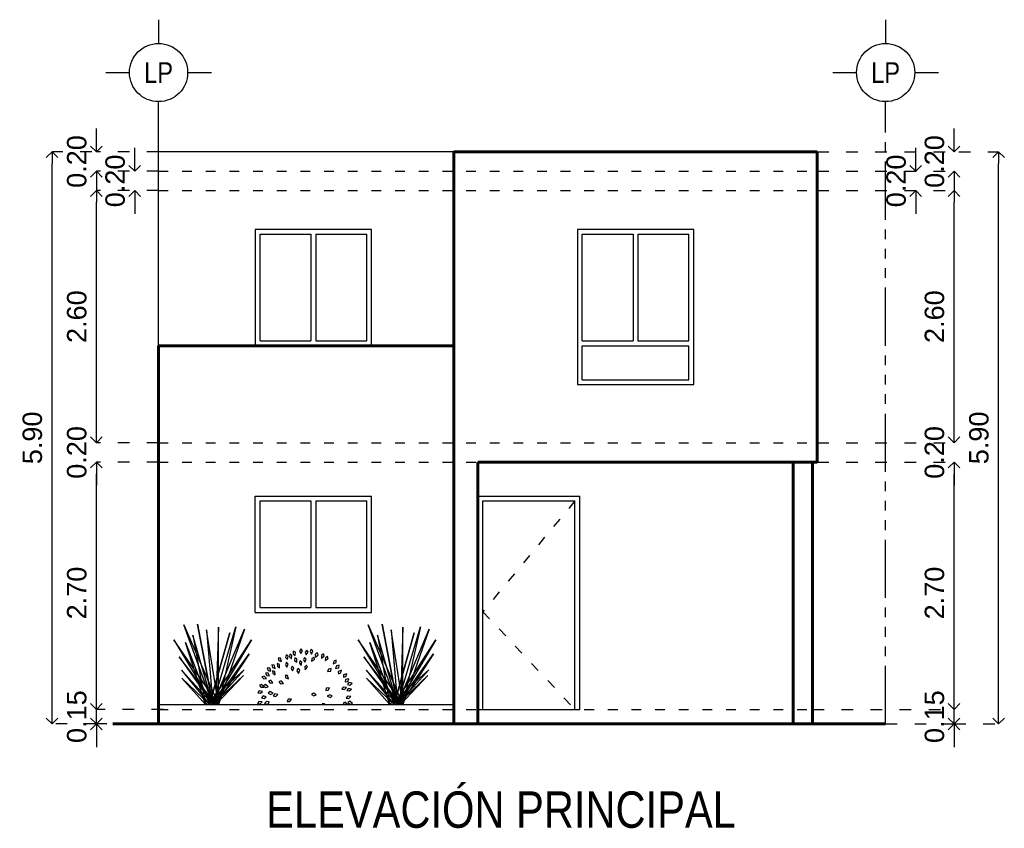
# Model space of a CAD drawing. Header units: millimetres. Extents: x 5 to 43.9, y 4.7 to 24.1.
# Drawn here: x 33.74 to 43.9, y 11.8 to 20.14 of the extents above; entities that cross this region are included whole.
import ezdxf
from ezdxf.enums import TextEntityAlignment as Align

# ---------------------------------------------------------------- set-up
doc = ezdxf.new("R2010")
doc.units = ezdxf.units.MM
for name, pattern in [('ACAD_ISO02W100', [15, 12, -3]), ('ACAD_ISO03W100', [30, 12, -18]), ('ACAD_ISO04W100', [30, 24, -3, 0, -3]), ('ACAD_ISO06W100', [36, 24, -3, 0, -3, 0, -3, 0, -3])]:
    doc.linetypes.add(name, pattern=pattern)
for name, color, linetype, lineweight in [('A-COTAS', 55, 'Continuous', 9), ('A-JARDINERIA', 75, 'Continuous', 5), ('A-MUROS', 51, 'Continuous', 40), ('A-MUROS 2', 125, 'Continuous', 20), ('A-POLIGONO', 12, 'ACAD_ISO06W100', 50), ('A-PROYECCIONES', 8, 'ACAD_ISO02W100', 20), ('A-PUERTASVENTANAS', 140, 'Continuous', 9), ('A-SIMB EJES', 1, 'ACAD_ISO04W100', 13), ('A-TEXTOS AREAS', 23, 'Continuous', 5)]:
    doc.layers.add(name, color=color, linetype=linetype, lineweight=lineweight)
doc.styles.add('AGORA-BOLD', font='ARIALN.TTF', dxfattribs={"height": 0.15})
doc.styles.add('ARIAL', font='ARIALN.TTF')
doc.styles.get("Standard").update_dxf_attribs({"font": 'arial.ttf'})
doc.dimstyles.new('UNO-SETENTAYCINCO', dxfattribs={"dimtxt": 0.2, "dimasz": 0.12, "dimexe": 0, "dimexo": 0, "dimgap": 0.1, "dimtad": 1, "dimzin": 0, "dimdsep": 46, "dimtxsty": 'Standard', "dimblk": 'OPEN90', "dimcen": 0.05, "dimclrd": 256, "dimclre": 252, "dimclrt": 256, "dimaunit": 1, "dimadec": 4, "dimazin": 0, "dimtfac": 1, "dimtix": 1, "dimtofl": 0, "dimtmove": 2, "dimatfit": 3, "dimldrblk": 'DOT', "dimfxl": 0, "dimtolj": 1, "dimtzin": 0, "dimlwd": -1, "dimlwe": -1, "dimarcsym": 0})

# ---------------------------------------------------------------- blocks, each defined once
blk = doc.blocks.new('_Open90')
at = {"color": 0, "linetype": 'ByBlock', "lineweight": -2}
for p, q in [((0, 0), (-1, 0)), ((-0.5, 0.5), (0, 0)), ((0, 0), (-0.5, -0.5))]:
    blk.add_line(p, q, dxfattribs=at)
blk = doc.blocks.new('*D132')
at = {"layer": 'A-COTAS', "ltscale": 0.01, "transparency": 16777216}
for p, q in [((43.379, 13.143), (43.379, 13.263)), ((43.379, 12.753), (43.379, 12.633))]:
    blk.add_line(p, q, dxfattribs=at)
at = {"layer": 'A-COTAS', "color": 252, "linetype": 'ACAD_ISO03W100', "ltscale": 0.01, "transparency": 16777216}
for p, q in [((41.917, 13.023), (43.379, 13.023)), ((42.672, 12.873), (43.379, 12.873))]:
    blk.add_line(p, q, dxfattribs=at)
at = {"layer": 'Defpoints', "color": 0, "ltscale": 0.01, "transparency": 16777216}
for p in [(41.917, 13.023), (42.672, 12.873), (43.379, 12.873)]:
    blk.add_point(p, dxfattribs=at)
at = {"layer": 'A-COTAS', "ltscale": 0.01, "transparency": 16777216, "xscale": 0.12, "yscale": 0.12, "zscale": 0.12}
for p, rotation in [((43.379, 13.023), 270), ((43.379, 12.873), 90)]:
    blk.add_blockref('_Open90', p, dxfattribs=dict(at, rotation=rotation))
at = {"layer": 'A-COTAS', "ltscale": 0.01, "transparency": 16777216, "insert": (43.177, 12.948), "char_height": 0.2, "attachment_point": 5, "rotation": 90}
blk.add_mtext('\\A1;0.15', dxfattribs=at)
blk = doc.blocks.new('_Dot')
at = {"color": 0, "linetype": 'ByBlock', "lineweight": -2}
blk.add_line((-0.5, 0), (-1, 0), dxfattribs=at)
at = {"color": 0, "linetype": 'ByBlock', "const_width": 0.5}
blk.add_lwpolyline([(-0.25, 0, 1), (0.25, 0, 1)], format="xyb", close=True, dxfattribs=at)
blk = doc.blocks.new('*D133')
at = {"layer": 'A-COTAS', "color": 252, "linetype": 'ACAD_ISO03W100', "ltscale": 0.01, "transparency": 16777216}
for p, q in [((41.966, 15.573), (43.379, 15.573)), ((42.672, 12.873), (43.379, 12.873))]:
    blk.add_line(p, q, dxfattribs=at)
at = {"layer": 'A-COTAS', "ltscale": 0.01, "transparency": 16777216}
blk.add_line((43.379, 12.993), (43.379, 15.453), dxfattribs=at)
at = {"layer": 'Defpoints', "color": 0, "ltscale": 0.01, "transparency": 16777216}
for p in [(41.966, 15.573), (43.379, 15.573), (42.672, 12.873)]:
    blk.add_point(p, dxfattribs=at)
at = {"layer": 'A-COTAS', "ltscale": 0.01, "transparency": 16777216, "xscale": 0.12, "yscale": 0.12, "zscale": 0.12}
for p, rotation in [((43.379, 15.573), 90), ((43.379, 12.873), 270)]:
    blk.add_blockref('_Open90', p, dxfattribs=dict(at, rotation=rotation))
at = {"layer": 'A-COTAS', "ltscale": 0.01, "transparency": 16777216, "insert": (43.177, 14.223), "char_height": 0.2, "attachment_point": 5, "rotation": 90}
blk.add_mtext('\\A1;2.70', dxfattribs=at)
blk = doc.blocks.new('*D134')
at = {"layer": 'A-COTAS', "ltscale": 0.01, "transparency": 16777216}
for p, q in [((43.379, 15.893), (43.379, 16.013)), ((43.379, 15.453), (43.379, 15.333))]:
    blk.add_line(p, q, dxfattribs=at)
at = {"layer": 'A-COTAS', "color": 252, "linetype": 'ACAD_ISO03W100', "ltscale": 0.01, "transparency": 16777216}
for p, q in [((41.966, 15.773), (43.379, 15.773)), ((41.966, 15.573), (43.379, 15.573))]:
    blk.add_line(p, q, dxfattribs=at)
at = {"layer": 'Defpoints', "color": 0, "ltscale": 0.01, "transparency": 16777216}
for p in [(41.966, 15.773), (43.379, 15.773), (41.966, 15.573)]:
    blk.add_point(p, dxfattribs=at)
at = {"layer": 'A-COTAS', "ltscale": 0.01, "transparency": 16777216, "xscale": 0.12, "yscale": 0.12, "zscale": 0.12}
for p, rotation in [((43.379, 15.773), 270), ((43.379, 15.573), 90)]:
    blk.add_blockref('_Open90', p, dxfattribs=dict(at, rotation=rotation))
at = {"layer": 'A-COTAS', "ltscale": 0.01, "transparency": 16777216, "insert": (43.177, 15.673), "char_height": 0.2, "attachment_point": 5, "rotation": 90}
blk.add_mtext('\\A1;0.20', dxfattribs=at)
blk = doc.blocks.new('*D135')
at = {"layer": 'A-COTAS', "color": 252, "linetype": 'ACAD_ISO03W100', "ltscale": 0.01, "transparency": 16777216}
for p, q in [((41.966, 18.373), (43.379, 18.373)), ((41.966, 15.773), (43.379, 15.773))]:
    blk.add_line(p, q, dxfattribs=at)
at = {"layer": 'A-COTAS', "ltscale": 0.01, "transparency": 16777216}
blk.add_line((43.379, 15.893), (43.379, 18.253), dxfattribs=at)
at = {"layer": 'Defpoints', "color": 0, "ltscale": 0.01, "transparency": 16777216}
for p in [(41.966, 18.373), (43.379, 18.373), (41.966, 15.773)]:
    blk.add_point(p, dxfattribs=at)
at = {"layer": 'A-COTAS', "ltscale": 0.01, "transparency": 16777216, "xscale": 0.12, "yscale": 0.12, "zscale": 0.12}
for p, rotation in [((43.379, 18.373), 90), ((43.379, 15.773), 270)]:
    blk.add_blockref('_Open90', p, dxfattribs=dict(at, rotation=rotation))
at = {"layer": 'A-COTAS', "ltscale": 0.01, "transparency": 16777216, "insert": (43.177, 17.073), "char_height": 0.2, "attachment_point": 5, "rotation": 90}
blk.add_mtext('\\A1;2.60', dxfattribs=at)
blk = doc.blocks.new('*D136')
at = {"layer": 'A-COTAS', "ltscale": 0.01, "transparency": 16777216}
for p, q in [((42.983, 18.693), (42.983, 18.813)), ((42.983, 18.253), (42.983, 18.133))]:
    blk.add_line(p, q, dxfattribs=at)
at = {"layer": 'A-COTAS', "color": 252, "linetype": 'ACAD_ISO03W100', "ltscale": 0.01, "transparency": 16777216}
for p, q in [((41.966, 18.573), (42.983, 18.573)), ((41.966, 18.373), (42.983, 18.373))]:
    blk.add_line(p, q, dxfattribs=at)
at = {"layer": 'Defpoints', "color": 0, "ltscale": 0.01, "transparency": 16777216}
for p in [(41.966, 18.573), (42.983, 18.573), (41.966, 18.373)]:
    blk.add_point(p, dxfattribs=at)
at = {"layer": 'A-COTAS', "ltscale": 0.01, "transparency": 16777216, "xscale": 0.12, "yscale": 0.12, "zscale": 0.12}
for p, rotation in [((42.983, 18.573), 270), ((42.983, 18.373), 90)]:
    blk.add_blockref('_Open90', p, dxfattribs=dict(at, rotation=rotation))
at = {"layer": 'A-COTAS', "ltscale": 0.01, "transparency": 16777216, "insert": (42.781, 18.473), "char_height": 0.2, "attachment_point": 5, "rotation": 90}
blk.add_mtext('\\A1;0.20', dxfattribs=at)
blk = doc.blocks.new('*D137')
at = {"layer": 'A-COTAS', "ltscale": 0.01, "transparency": 16777216}
for p, q in [((43.379, 18.893), (43.379, 19.013)), ((43.379, 18.453), (43.379, 18.333))]:
    blk.add_line(p, q, dxfattribs=at)
at = {"layer": 'A-COTAS', "color": 252, "linetype": 'ACAD_ISO03W100', "ltscale": 0.01, "transparency": 16777216}
for p, q in [((41.966, 18.773), (43.379, 18.773)), ((41.966, 18.573), (43.379, 18.573))]:
    blk.add_line(p, q, dxfattribs=at)
at = {"layer": 'Defpoints', "color": 0, "ltscale": 0.01, "transparency": 16777216}
for p in [(41.966, 18.773), (43.379, 18.773), (41.966, 18.573)]:
    blk.add_point(p, dxfattribs=at)
at = {"layer": 'A-COTAS', "ltscale": 0.01, "transparency": 16777216, "xscale": 0.12, "yscale": 0.12, "zscale": 0.12}
for p, rotation in [((43.379, 18.773), 270), ((43.379, 18.573), 90)]:
    blk.add_blockref('_Open90', p, dxfattribs=dict(at, rotation=rotation))
at = {"layer": 'A-COTAS', "ltscale": 0.01, "transparency": 16777216, "insert": (43.177, 18.673), "char_height": 0.2, "attachment_point": 5, "rotation": 90}
blk.add_mtext('\\A1;0.20', dxfattribs=at)
blk = doc.blocks.new('*D104')
at = {"layer": 'A-COTAS', "color": 252, "linetype": 'ACAD_ISO03W100', "ltscale": 0.01, "transparency": 16777216}
for p, q in [((43.427, 18.773), (43.837, 18.773)), ((43.379, 12.873), (43.837, 12.873))]:
    blk.add_line(p, q, dxfattribs=at)
at = {"layer": 'A-COTAS', "ltscale": 0.01, "transparency": 16777216}
blk.add_line((43.837, 12.993), (43.837, 18.653), dxfattribs=at)
at = {"layer": 'Defpoints', "color": 0, "ltscale": 0.01, "transparency": 16777216}
for p in [(43.427, 18.773), (43.837, 18.773), (43.379, 12.873)]:
    blk.add_point(p, dxfattribs=at)
at = {"layer": 'A-COTAS', "ltscale": 0.01, "transparency": 16777216, "xscale": 0.12, "yscale": 0.12, "zscale": 0.12}
for p, rotation in [((43.837, 18.773), 90), ((43.837, 12.873), 270)]:
    blk.add_blockref('_Open90', p, dxfattribs=dict(at, rotation=rotation))
at = {"layer": 'A-COTAS', "ltscale": 0.01, "transparency": 16777216, "insert": (43.635, 15.823), "char_height": 0.2, "attachment_point": 5, "rotation": 90}
blk.add_mtext('\\A1;5.90', dxfattribs=at)
blk = doc.blocks.new('SIMB EJE')
for p, q in [((0, 1.308), (0, 1.014)), ((-0.654, 0.654), (-0.36, 0.654)), ((0.36, 0.654), (0.654, 0.654)), ((0, 0), (0, 0.294))]:
    blk.add_line(p, q)
blk.add_lwpolyline([(0.36, 0.654, 1), (-0.36, 0.654, 1)], format="xyb", close=True)
at = {"linetype": 'ByBlock', "style": 'AGORA-BOLD'}
blk.add_attdef('EJE', text='', height=0.256, dxfattribs=at).set_placement((0.018, 0.56), align=Align.MIDDLE_CENTER)
blk = doc.blocks.new('*D105')
at = {"layer": 'A-COTAS', "ltscale": 0.01, "transparency": 16777216}
for p, q in [((34.531, 13.143), (34.531, 13.263)), ((34.531, 12.753), (34.531, 12.633))]:
    blk.add_line(p, q, dxfattribs=at)
at = {"layer": 'A-COTAS', "color": 252, "linetype": 'ACAD_ISO03W100', "ltscale": 0.01, "transparency": 16777216}
for p, q in [((35.221, 13.023), (34.531, 13.023)), ((35.238, 12.873), (34.531, 12.873))]:
    blk.add_line(p, q, dxfattribs=at)
at = {"layer": 'Defpoints', "color": 0, "ltscale": 0.01, "transparency": 16777216}
for p in [(35.221, 13.023), (34.531, 12.873), (35.238, 12.873)]:
    blk.add_point(p, dxfattribs=at)
at = {"layer": 'A-COTAS', "ltscale": 0.01, "transparency": 16777216, "xscale": 0.12, "yscale": 0.12, "zscale": 0.12}
for p, rotation in [((34.531, 13.023), 270), ((34.531, 12.873), 90)]:
    blk.add_blockref('_Open90', p, dxfattribs=dict(at, rotation=rotation))
at = {"layer": 'A-COTAS', "ltscale": 0.01, "transparency": 16777216, "insert": (34.329, 12.948), "char_height": 0.2, "attachment_point": 5, "rotation": 90}
blk.add_mtext('\\A1;0.15', dxfattribs=at)
blk = doc.blocks.new('*D106')
at = {"layer": 'A-COTAS', "color": 252, "linetype": 'ACAD_ISO03W100', "ltscale": 0.01, "transparency": 16777216}
for p, q in [((35.172, 15.573), (34.531, 15.573)), ((35.238, 12.873), (34.531, 12.873))]:
    blk.add_line(p, q, dxfattribs=at)
at = {"layer": 'A-COTAS', "ltscale": 0.01, "transparency": 16777216}
blk.add_line((34.531, 12.993), (34.531, 15.453), dxfattribs=at)
at = {"layer": 'Defpoints', "color": 0, "ltscale": 0.01, "transparency": 16777216}
for p in [(34.531, 15.573), (35.172, 15.573), (35.238, 12.873)]:
    blk.add_point(p, dxfattribs=at)
at = {"layer": 'A-COTAS', "ltscale": 0.01, "transparency": 16777216, "xscale": 0.12, "yscale": 0.12, "zscale": 0.12}
for p, rotation in [((34.531, 15.573), 90), ((34.531, 12.873), 270)]:
    blk.add_blockref('_Open90', p, dxfattribs=dict(at, rotation=rotation))
at = {"layer": 'A-COTAS', "ltscale": 0.01, "transparency": 16777216, "insert": (34.329, 14.223), "char_height": 0.2, "attachment_point": 5, "rotation": 90}
blk.add_mtext('\\A1;2.70', dxfattribs=at)
blk = doc.blocks.new('*D107')
at = {"layer": 'A-COTAS', "ltscale": 0.01, "transparency": 16777216}
for p, q in [((34.531, 15.893), (34.531, 16.013)), ((34.531, 15.453), (34.531, 15.333))]:
    blk.add_line(p, q, dxfattribs=at)
at = {"layer": 'A-COTAS', "color": 252, "linetype": 'ACAD_ISO03W100', "ltscale": 0.01, "transparency": 16777216}
for p, q in [((35.172, 15.773), (34.531, 15.773)), ((35.172, 15.573), (34.531, 15.573))]:
    blk.add_line(p, q, dxfattribs=at)
at = {"layer": 'Defpoints', "color": 0, "ltscale": 0.01, "transparency": 16777216}
for p in [(34.531, 15.773), (35.172, 15.773), (35.172, 15.573)]:
    blk.add_point(p, dxfattribs=at)
at = {"layer": 'A-COTAS', "ltscale": 0.01, "transparency": 16777216, "xscale": 0.12, "yscale": 0.12, "zscale": 0.12}
for p, rotation in [((34.531, 15.773), 270), ((34.531, 15.573), 90)]:
    blk.add_blockref('_Open90', p, dxfattribs=dict(at, rotation=rotation))
at = {"layer": 'A-COTAS', "ltscale": 0.01, "transparency": 16777216, "insert": (34.329, 15.673), "char_height": 0.2, "attachment_point": 5, "rotation": 90}
blk.add_mtext('\\A1;0.20', dxfattribs=at)
blk = doc.blocks.new('*D108')
at = {"layer": 'A-COTAS', "color": 252, "linetype": 'ACAD_ISO03W100', "ltscale": 0.01, "transparency": 16777216}
for p, q in [((35.172, 18.373), (34.531, 18.373)), ((35.172, 15.773), (34.531, 15.773))]:
    blk.add_line(p, q, dxfattribs=at)
at = {"layer": 'A-COTAS', "ltscale": 0.01, "transparency": 16777216}
blk.add_line((34.531, 15.893), (34.531, 18.253), dxfattribs=at)
at = {"layer": 'Defpoints', "color": 0, "ltscale": 0.01, "transparency": 16777216}
for p in [(34.531, 18.373), (35.172, 18.373), (35.172, 15.773)]:
    blk.add_point(p, dxfattribs=at)
at = {"layer": 'A-COTAS', "ltscale": 0.01, "transparency": 16777216, "xscale": 0.12, "yscale": 0.12, "zscale": 0.12}
for p, rotation in [((34.531, 18.373), 90), ((34.531, 15.773), 270)]:
    blk.add_blockref('_Open90', p, dxfattribs=dict(at, rotation=rotation))
at = {"layer": 'A-COTAS', "ltscale": 0.01, "transparency": 16777216, "insert": (34.329, 17.073), "char_height": 0.2, "attachment_point": 5, "rotation": 90}
blk.add_mtext('\\A1;2.60', dxfattribs=at)
blk = doc.blocks.new('*D109')
at = {"layer": 'A-COTAS', "ltscale": 0.01, "transparency": 16777216}
for p, q in [((34.927, 18.693), (34.927, 18.813)), ((34.927, 18.253), (34.927, 18.133))]:
    blk.add_line(p, q, dxfattribs=at)
at = {"layer": 'A-COTAS', "color": 252, "linetype": 'ACAD_ISO03W100', "ltscale": 0.01, "transparency": 16777216}
for p, q in [((35.172, 18.573), (34.927, 18.573)), ((35.172, 18.373), (34.927, 18.373))]:
    blk.add_line(p, q, dxfattribs=at)
at = {"layer": 'Defpoints', "color": 0, "ltscale": 0.01, "transparency": 16777216}
for p in [(34.927, 18.573), (35.172, 18.573), (35.172, 18.373)]:
    blk.add_point(p, dxfattribs=at)
at = {"layer": 'A-COTAS', "ltscale": 0.01, "transparency": 16777216, "xscale": 0.12, "yscale": 0.12, "zscale": 0.12}
for p, rotation in [((34.927, 18.573), 270), ((34.927, 18.373), 90)]:
    blk.add_blockref('_Open90', p, dxfattribs=dict(at, rotation=rotation))
at = {"layer": 'A-COTAS', "ltscale": 0.01, "transparency": 16777216, "insert": (34.725, 18.473), "char_height": 0.2, "attachment_point": 5, "rotation": 90}
blk.add_mtext('\\A1;0.20', dxfattribs=at)
blk = doc.blocks.new('*D110')
at = {"layer": 'A-COTAS', "ltscale": 0.01, "transparency": 16777216}
for p, q in [((34.531, 18.893), (34.531, 19.013)), ((34.531, 18.453), (34.531, 18.333))]:
    blk.add_line(p, q, dxfattribs=at)
at = {"layer": 'A-COTAS', "color": 252, "linetype": 'ACAD_ISO03W100', "ltscale": 0.01, "transparency": 16777216}
for p, q in [((35.172, 18.773), (34.531, 18.773)), ((35.172, 18.573), (34.531, 18.573))]:
    blk.add_line(p, q, dxfattribs=at)
at = {"layer": 'Defpoints', "color": 0, "ltscale": 0.01, "transparency": 16777216}
for p in [(34.531, 18.773), (35.172, 18.773), (35.172, 18.573)]:
    blk.add_point(p, dxfattribs=at)
at = {"layer": 'A-COTAS', "ltscale": 0.01, "transparency": 16777216, "xscale": 0.12, "yscale": 0.12, "zscale": 0.12}
for p, rotation in [((34.531, 18.773), 270), ((34.531, 18.573), 90)]:
    blk.add_blockref('_Open90', p, dxfattribs=dict(at, rotation=rotation))
at = {"layer": 'A-COTAS', "ltscale": 0.01, "transparency": 16777216, "insert": (34.329, 18.673), "char_height": 0.2, "attachment_point": 5, "rotation": 90}
blk.add_mtext('\\A1;0.20', dxfattribs=at)
blk = doc.blocks.new('*D111')
at = {"layer": 'A-COTAS', "color": 252, "linetype": 'ACAD_ISO03W100', "ltscale": 0.01, "transparency": 16777216}
for p, q in [((34.483, 18.773), (34.073, 18.773)), ((34.531, 12.873), (34.073, 12.873))]:
    blk.add_line(p, q, dxfattribs=at)
at = {"layer": 'A-COTAS', "ltscale": 0.01, "transparency": 16777216}
blk.add_line((34.073, 12.993), (34.073, 18.653), dxfattribs=at)
at = {"layer": 'Defpoints', "color": 0, "ltscale": 0.01, "transparency": 16777216}
for p in [(34.073, 18.773), (34.483, 18.773), (34.531, 12.873)]:
    blk.add_point(p, dxfattribs=at)
at = {"layer": 'A-COTAS', "ltscale": 0.01, "transparency": 16777216, "xscale": 0.12, "yscale": 0.12, "zscale": 0.12}
for p, rotation in [((34.073, 18.773), 90), ((34.073, 12.873), 270)]:
    blk.add_blockref('_Open90', p, dxfattribs=dict(at, rotation=rotation))
at = {"layer": 'A-COTAS', "ltscale": 0.01, "transparency": 16777216, "insert": (33.871, 15.823), "char_height": 0.2, "attachment_point": 5, "rotation": 90}
blk.add_mtext('\\A1;5.90', dxfattribs=at)
blk = doc.blocks.new('ARBOL MITAD')
at = {"layer": 'A-JARDINERIA', "linetype": 'ByBlock'}
for points in [[(466.026, 350.842), (466.008, 350.723), (466.097, 350.631), (466.122, 350.785)], [(466.202, 350.877), (466.186, 350.758), (466.277, 350.669), (466.299, 350.823)], [(466.357, 351.018), (466.345, 350.898), (466.438, 350.812), (466.456, 350.966)], [(466.713, 351.127), (466.65, 351.025), (466.697, 350.906), (466.78, 351.038)], [(466.973, 351.063), (466.906, 350.964), (466.947, 350.843), (467.035, 350.971)], [(467.175, 351.106), (467.128, 350.995), (467.192, 350.885), (467.254, 351.027)], [(467.453, 350.953), (467.365, 350.871), (467.378, 350.744), (467.493, 350.849)], [(467.75, 350.894), (467.651, 350.826), (467.644, 350.699), (467.774, 350.785)], [(467.932, 350.775), (467.829, 350.712), (467.817, 350.585), (467.95, 350.665)], [(465.376, 350.385), (465.412, 350.27), (465.532, 350.227), (465.487, 350.376)], [(465.622, 350.448), (465.627, 350.328), (465.733, 350.256), (465.727, 350.411)], [(465.662, 350.702), (465.696, 350.587), (465.816, 350.543), (465.773, 350.692)], [(466.053, 350.506), (466.006, 350.395), (466.069, 350.285), (466.131, 350.427)], [(466.306, 350.332), (466.259, 350.221), (466.322, 350.111), (466.384, 350.253)], [(466.428, 350.716), (466.42, 350.596), (466.516, 350.512), (466.528, 350.667)], [(466.661, 350.578), (466.639, 350.46), (466.725, 350.366), (466.755, 350.519)], [(466.875, 350.727), (466.828, 350.617), (466.892, 350.506), (466.954, 350.648)], [(466.968, 350.382), (466.886, 350.295), (466.906, 350.169), (467.015, 350.28)], [(467.311, 350.745), (467.209, 350.682), (467.197, 350.555), (467.33, 350.635)], [(468.32, 350.612), (468.213, 350.559), (468.189, 350.434), (468.329, 350.501)], [(468.458, 350.371), (468.342, 350.34), (468.294, 350.221), (468.444, 350.26)], [(464.922, 349.834), (465.008, 349.75), (465.135, 349.769), (465.024, 349.879)], [(465.088, 350.008), (465.146, 349.903), (465.272, 349.885), (465.198, 350.022)], [(465.165, 350.249), (465.205, 350.136), (465.327, 350.098), (465.276, 350.245)], [(465.401, 350.121), (465.413, 350.002), (465.522, 349.936), (465.508, 350.09)], [(465.989, 349.905), (466.024, 349.79), (466.144, 349.746), (466.1, 349.895)], [(466.574, 350.221), (466.527, 350.111), (466.59, 350), (466.653, 350.142)], [(468.098, 350.216), (467.979, 350.196), (467.92, 350.083), (468.073, 350.107)], [(468.427, 349.971), (468.536, 350.022), (468.562, 350.147), (468.421, 350.082)], [(468.653, 349.819), (468.767, 349.857), (468.808, 349.978), (468.66, 349.93)], [(464.81, 349.453), (464.885, 349.359), (465.012, 349.363), (464.916, 349.485)], [(464.989, 349.431), (465.082, 349.355), (465.206, 349.384), (465.087, 349.484)], [(465.223, 349.647), (465.3, 349.555), (465.427, 349.561), (465.329, 349.681)], [(465.699, 349.614), (465.778, 349.524), (465.905, 349.533), (465.804, 349.651)], [(468.736, 349.608), (468.854, 349.632), (468.909, 349.747), (468.757, 349.717)], [(468.839, 349.483), (468.957, 349.462), (469.051, 349.548), (468.898, 349.578)], [(464.733, 349.111), (464.85, 349.085), (464.948, 349.167), (464.796, 349.203)], [(464.902, 348.881), (465.017, 348.846), (465.12, 348.921), (464.972, 348.968)], [(465.212, 349.097), (465.316, 349.037), (465.434, 349.087), (465.299, 349.166)], [(465.442, 348.971), (465.559, 348.945), (465.657, 349.028), (465.505, 349.063)], [(467.191, 349.031), (467.295, 348.972), (467.412, 349.022), (467.278, 349.1)], [(467.845, 349.211), (467.964, 349.228), (468.026, 349.34), (467.872, 349.319)], [(468.141, 348.969), (468.032, 349.02), (467.919, 348.96), (468.059, 348.893)], [(468.587, 349.277), (468.706, 349.264), (468.794, 349.357), (468.639, 349.375)], [(468.785, 348.864), (468.904, 348.848), (468.993, 348.939), (468.839, 348.961)], [(468.809, 349.218), (468.927, 349.194), (469.023, 349.278), (468.871, 349.311)], [(464.721, 348.606), (464.841, 348.596), (464.926, 348.69), (464.771, 348.705)], [(465.253, 348.692), (465.133, 348.706), (465.045, 348.613), (465.2, 348.594)], [(466.085, 348.716), (466.205, 348.718), (466.28, 348.822), (466.125, 348.82)], [(467.8, 348.595), (467.796, 348.607), (467.685, 348.612), (467.691, 348.595)], [(468.832, 348.595), (468.751, 348.673), (468.649, 348.627), (468.683, 348.595)], [(468.861, 348.664), (468.957, 348.591), (469.079, 348.625), (468.957, 348.721)]]:
    blk.add_lwpolyline(points, close=True, dxfattribs=at)
blk = doc.blocks.new('LP-ELE-N4-XREF$0$forneo verde')
at = {"layer": 'A-JARDINERIA'}
for p, q in [((69.395, 17.235), (69.093, 18.057)), ((69.093, 18.057), (69.452, 17.235)), ((69.395, 17.235), (69.237, 18.064)), ((69.237, 18.064), (69.395, 17.235)), ((69.452, 17.235), (69.329, 18.004)), ((69.329, 18.004), (69.395, 17.235)), ((69.395, 17.235), (69.631, 18.035)), ((69.395, 17.235), (69.722, 18.011)), ((69.452, 18.032), (69.425, 17.235)), ((69.631, 18.035), (69.452, 17.235)), ((69.452, 17.235), (69.452, 18.032)), ((69.722, 18.011), (69.452, 17.235)), ((69.452, 17.235), (68.991, 17.902)), ((68.991, 17.902), (69.395, 17.235)), ((69.395, 17.235), (69.188, 17.951)), ((69.188, 17.951), (69.318, 17.235)), ((69.36, 17.235), (69.568, 17.976)), ((69.568, 17.976), (69.36, 17.235)), ((69.36, 17.235), (69.792, 17.902)), ((69.792, 17.902), (69.395, 17.235)), ((69.318, 17.235), (69.111, 17.874)), ((69.111, 17.874), (69.36, 17.235)), ((69.425, 17.235), (69.047, 17.726)), ((69.047, 17.726), (69.395, 17.235)), ((69.395, 17.235), (69.768, 17.758)), ((69.768, 17.758), (69.425, 17.235)), ((69.395, 17.235), (69.072, 17.591)), ((69.072, 17.591), (69.36, 17.235)), ((69.318, 17.235), (69.718, 17.592)), ((69.718, 17.592), (69.395, 17.235)), ((69.36, 17.235), (69.074, 17.508)), ((69.074, 17.508), (69.318, 17.235)), ((69.395, 17.235), (69.71, 17.533)), ((69.71, 17.533), (69.425, 17.235))]:
    blk.add_line(p, q, dxfattribs=at)

msp = doc.modelspace()

# ---------------------------------------------------------------- linework, layer by layer
at = {"layer": 'A-MUROS'}
for p, q in [((38.2172, 18.7727), (41.9657, 18.7727)), ((38.2172, 15.5727), (38.2172, 18.7727)), ((41.9657, 15.5727), (41.9657, 18.7727)), ((35.1722, 12.8727), (35.1722, 16.7727)), ((35.1722, 16.7727), (38.2172, 16.7727)), ((38.2172, 12.8727), (38.2172, 15.5727)), ((38.4672, 12.8727), (38.4672, 15.5727)), ((38.4672, 15.5727), (41.9657, 15.5727)), ((41.7172, 12.8727), (41.7172, 15.5727)), ((41.9172, 12.8727), (41.9172, 15.5727)), ((34.7004, 12.8727), (42.6722, 12.8727))]:
    msp.add_line(p, q, dxfattribs=at)
at = {"layer": 'A-MUROS 2'}
for p, q in [((35.1722, 16.7727), (35.1722, 18.7727)), ((38.2172, 18.7727), (35.1722, 18.7727)), ((37.3697, 17.9727), (36.1697, 17.9727)), ((36.1697, 17.9727), (36.1697, 16.7727)), ((37.3697, 16.7727), (37.3697, 17.9727)), ((40.6922, 17.9727), (39.4922, 17.9727)), ((39.4922, 17.9727), (39.4922, 16.3727)), ((40.6922, 16.3727), (40.6922, 17.9727)), ((39.4922, 16.3727), (40.6922, 16.3727)), ((36.1697, 15.2227), (37.3697, 15.2227)), ((36.1697, 14.0227), (36.1697, 15.2227)), ((37.3697, 14.0227), (37.3697, 15.2227)), ((38.4672, 15.2227), (39.5172, 15.2227)), ((39.5172, 13.0227), (39.5172, 15.2227)), ((36.1697, 14.0227), (37.3697, 14.0227)), ((35.1722, 13.0727), (38.2172, 13.0727)), ((38.4672, 13.0227), (39.5172, 13.0227))]:
    msp.add_line(p, q, dxfattribs=at)
at = {"layer": 'A-POLIGONO', "lineweight": 5, "ltscale": 0.025}
for p, q in [((35.1722, 18.7727), (35.1722, 19.2906)), ((42.6722, 12.8727), (42.6722, 19.2906))]:
    msp.add_line(p, q, dxfattribs=at)
at = {"layer": 'A-PROYECCIONES', "linetype": 'ACAD_ISO03W100', "ltscale": 0.008}
for p, q in [((35.1722, 18.5727), (41.9657, 18.5727)), ((35.1722, 18.3727), (41.9657, 18.3727)), ((35.1722, 15.7727), (41.9657, 15.7727)), ((35.1722, 15.5727), (41.9657, 15.5727)), ((35.1722, 13.0227), (41.9172, 13.0227))]:
    msp.add_line(p, q, dxfattribs=at)
at = {"layer": 'A-PUERTASVENTANAS'}
for p, q in [((36.2197, 17.9227), (36.7447, 17.9227)), ((36.2197, 16.8227), (36.2197, 17.9227)), ((36.7447, 17.9227), (36.7447, 16.8227)), ((36.7947, 17.9227), (37.3197, 17.9227)), ((36.7947, 17.9227), (36.7947, 16.8227)), ((37.3197, 16.8227), (37.3197, 17.9227)), ((39.5422, 17.9227), (40.0672, 17.9227)), ((39.5422, 16.8227), (39.5422, 17.9227)), ((40.0672, 17.9227), (40.0672, 16.8227)), ((40.1172, 17.9227), (40.6422, 17.9227)), ((40.1172, 17.9227), (40.1172, 16.8227)), ((40.6422, 16.8227), (40.6422, 17.9227)), ((36.2197, 16.8227), (36.7447, 16.8227)), ((36.7947, 16.8227), (37.3197, 16.8227)), ((39.5422, 16.8227), (40.0672, 16.8227)), ((39.5422, 16.4227), (39.5422, 16.7727)), ((39.5422, 16.7727), (40.6422, 16.7727)), ((40.1172, 16.8227), (40.6422, 16.8227)), ((40.6422, 16.4227), (40.6422, 16.7727)), ((39.5422, 16.4227), (40.6422, 16.4227)), ((36.2197, 15.1727), (36.7447, 15.1727)), ((36.2197, 14.0727), (36.2197, 15.1727)), ((36.7447, 15.1727), (36.7447, 14.0727)), ((36.7947, 15.1727), (37.3197, 15.1727)), ((36.7947, 15.1727), (36.7947, 14.0727)), ((37.3197, 14.0727), (37.3197, 15.1727)), ((38.5172, 13.0227), (38.5172, 15.1727)), ((38.5172, 15.1727), (39.4672, 15.1727)), ((39.4672, 13.0227), (39.4672, 15.1727)), ((36.2197, 14.0727), (36.7447, 14.0727)), ((36.7947, 14.0727), (37.3197, 14.0727))]:
    msp.add_line(p, q, dxfattribs=at)
at = {"layer": 'A-PUERTASVENTANAS', "linetype": 'ACAD_ISO03W100', "ltscale": 0.008}
for points in [[(39.4672, 15.1727), (38.5172, 14.0305)], [(38.5172, 14.0305), (39.4672, 13.0227)]]:
    msp.add_lwpolyline(points, dxfattribs=at)

# ---------------------------------------------------------------- block references
at = {"layer": 'A-JARDINERIA'}
for p in [(-33.6616, -4.1622), (-31.7584, -4.1622)]:
    msp.add_blockref('LP-ELE-N4-XREF$0$forneo verde', p, dxfattribs=at)
at = {"layer": 'A-JARDINERIA', "xscale": 0.224999999999889, "yscale": 0.224999999999889, "zscale": 0.224999999999889}
msp.add_blockref('ARBOL MITAD', (-68.3686, -65.3555), dxfattribs=at)
at = {"layer": 'A-SIMB EJES'}
ref = msp.add_blockref('SIMB EJE', (35.1722, 20.1356), dxfattribs=dict(at, xscale=-0.8333333333331439, yscale=0.8333333333331439, zscale=0.8333333333331439, rotation=180))
ref.add_attrib('EJE', 'LP', dxfattribs={"layer": '0', "linetype": 'ByBlock', "height": 0.21333, "style": 'AGORA-BOLD'}).set_placement((35.1722, 19.5906), align=Align.MIDDLE_CENTER)
ref = msp.add_blockref('SIMB EJE', (42.6722, 20.1356), dxfattribs=dict(at, xscale=-0.8333333333331439, yscale=0.8333333333331439, zscale=0.8333333333331439, rotation=180))
ref.add_attrib('EJE', 'LP', dxfattribs={"layer": '0', "linetype": 'ByBlock', "height": 0.21333, "style": 'AGORA-BOLD'}).set_placement((42.6722, 19.5906), align=Align.MIDDLE_CENTER)

# ---------------------------------------------------------------- texts
at = {"layer": 'A-TEXTOS AREAS', "ltscale": 0.3, "style": 'ARIAL'}
msp.add_text('ELEVACIÓN PRINCIPAL', height=0.375, dxfattribs=at).set_placement((36.2823, 11.802))

# ---------------------------------------------------------------- dimensions: what is measured, and where the dimension line sits
at = {"layer": 'A-COTAS', "ltscale": 0.01}
for base, p1, p2, picture, middle in [((34.531, 18.7727), (35.1722, 18.5727), (35.1722, 18.7727), '*D110', (34.3289, 18.6727)), ((43.3787, 18.7727), (41.9657, 18.5727), (41.9657, 18.7727), '*D137', (43.1766, 18.6727)), ((34.9267, 18.5727), (35.1722, 18.3727), (35.1722, 18.5727), '*D109', (34.7246, 18.4727)), ((42.983, 18.5727), (41.9657, 18.3727), (41.9657, 18.5727), '*D136', (42.7808, 18.4727)), ((34.073, 18.7727), (34.531, 12.8727), (34.4825, 18.7727), '*D111', (33.8709, 15.8227)), ((43.8367, 18.7727), (43.3787, 12.8727), (43.4272, 18.7727), '*D104', (43.6346, 15.8227)), ((34.531, 18.3727), (35.1722, 15.7727), (35.1722, 18.3727), '*D108', (34.3289, 17.0727)), ((43.3787, 18.3727), (41.9657, 15.7727), (41.9657, 18.3727), '*D135', (43.1766, 17.0727)), ((34.531, 15.7727), (35.1722, 15.5727), (35.1722, 15.7727), '*D107', (34.3289, 15.6727)), ((43.3787, 15.7727), (41.9657, 15.5727), (41.9657, 15.7727), '*D134', (43.1766, 15.6727)), ((34.531, 15.5727), (35.2375, 12.8727), (35.1722, 15.5727), '*D106', (34.3289, 14.2227)), ((43.3787, 15.5727), (42.6722, 12.8727), (41.9657, 15.5727), '*D133', (43.1766, 14.2227)), ((34.531, 12.8727), (35.2207, 13.0227), (35.2375, 12.8727), '*D105', (34.3289, 12.9477)), ((43.3787, 12.8727), (41.9172, 13.0227), (42.6722, 12.8727), '*D132', (43.1766, 12.9477))]:
    dim = msp.add_linear_dim(base=base, p1=p1, p2=p2, angle=90, dimstyle='UNO-SETENTAYCINCO', dxfattribs=at)
    dim.commit()
    dim.dimension.update_dxf_attribs({"geometry": picture, "text_midpoint": middle})

doc.saveas('drawing.dxf')
